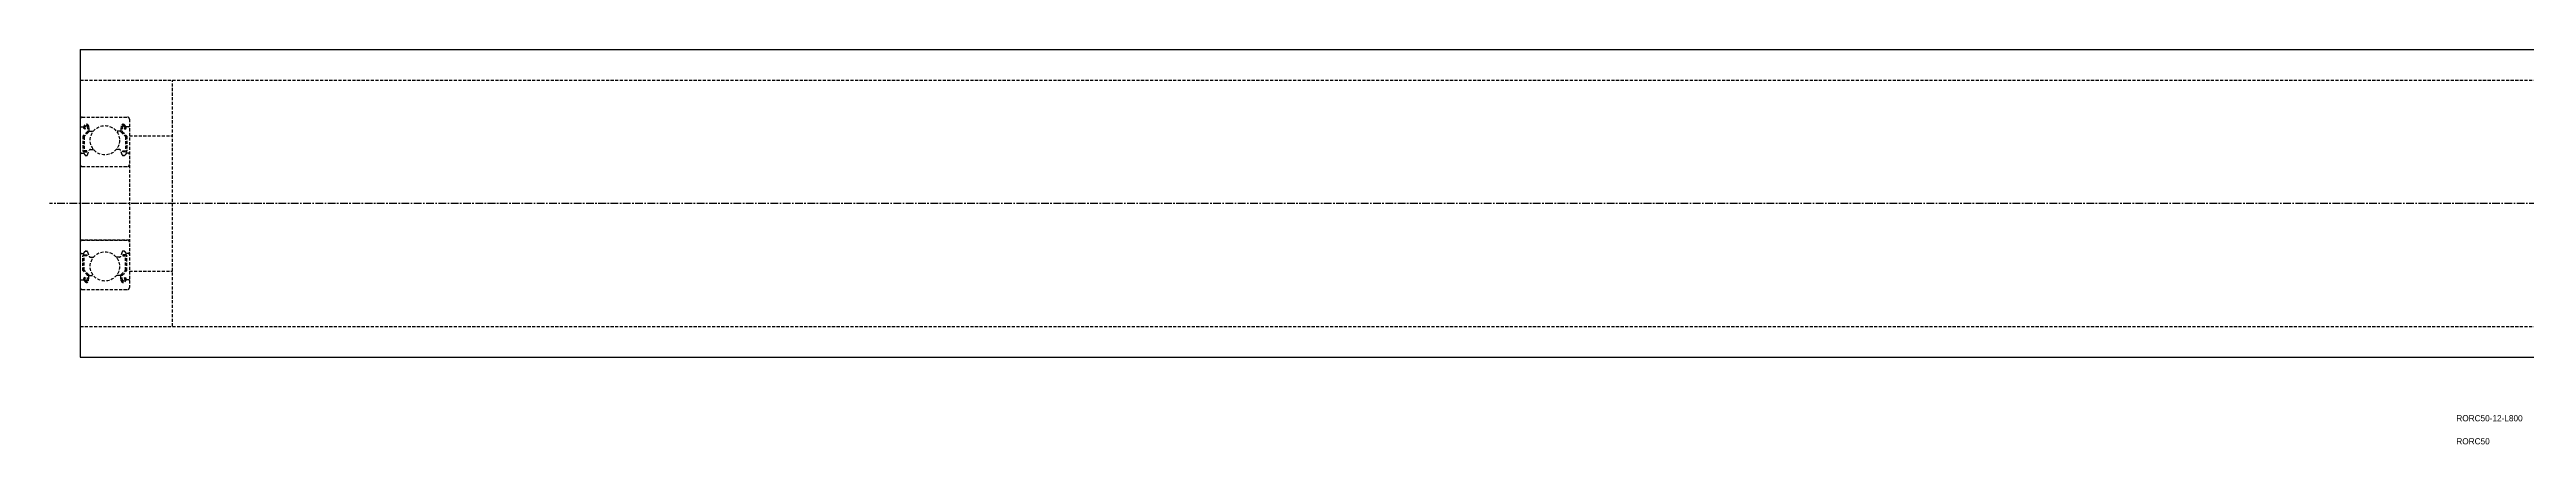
# Model space of a CAD drawing. Extents: x -360 to 519, y -21 to 50.
# Drawn here: x -359.7 to 43.2, y -20.6 to 43.5 of the extents above; entities that cross this region are included whole.
import ezdxf

# ---------------------------------------------------------------- set-up
doc = ezdxf.new("R2010")
doc.units = 0
doc.linetypes.add('CENTER', pattern=[2, 1.25, -0.25, 0.25, -0.25])
doc.linetypes.add('DASHED', pattern=[0.75, 0.5, -0.25])
doc.layers.get('0').update_dxf_attribs({"linetype": 'CONTINUOUS'})
doc.layers.add('CENTER', color=1, linetype='CENTER')

msp = doc.modelspace()

# ---------------------------------------------------------------- linework, layer by layer
at = {"color": 7, "linetype": 'CONTINUOUS'}
for p, q in [((-354.67, 43.55), (445.33, 43.55)), ((-354.67, 43.55), (-354.67, -6.45)), ((-354.67, -6.45), (445.33, -6.45))]:
    msp.add_line(p, q, dxfattribs=at)
at = {"color": 3, "linetype": 'DASHED'}
for p, q in [((-354.67, 38.55), (445.33, 38.55)), ((-339.67, -1.45), (-339.67, 38.55)), ((-354.67, 32.25), (-354.67, 4.85)), ((-354.37, 32.55), (-346.97, 32.55)), ((-346.67, 32.25), (-346.67, 4.85)), ((-354.57, 31), (-354.11, 31)), ((-353.49, 30.23), (-354.24, 29.48)), ((-354.24, 29.48), (-354.24, 27.1)), ((-354.11, 31), (-353.86, 31.3)), ((-353.93, 30.59), (-354.08, 30.72)), ((-353.29, 30.15), (-354.04, 29.4)), ((-354.04, 29.4), (-354.04, 27.1)), ((-353.96, 30.87), (-353.71, 31.17)), ((-353.8, 30.74), (-353.96, 30.87)), ((-353.93, 30.59), (-353.8, 30.74)), ((-353.53, 31.11), (-353.49, 30.23)), ((-353.33, 31.13), (-353.27, 30.39)), ((-353.29, 30.62), (-353.29, 30.15)), ((-353.17, 30.3), (-352.52, 30.3)), ((-348.17, 30.3), (-348.82, 30.3)), ((-348.01, 31.13), (-348.07, 30.39)), ((-348.05, 30.62), (-348.05, 30.15)), ((-348.05, 30.15), (-347.3, 29.4)), ((-347.81, 31.11), (-347.85, 30.23)), ((-347.85, 30.23), (-347.1, 29.48)), ((-347.38, 30.87), (-347.63, 31.17)), ((-347.54, 30.74), (-347.38, 30.87)), ((-347.41, 30.59), (-347.54, 30.74)), ((-347.23, 31), (-347.48, 31.3)), ((-347.41, 30.59), (-347.25, 30.72)), ((-347.3, 29.4), (-347.3, 27.1)), ((-346.77, 31), (-347.23, 31)), ((-347.1, 29.48), (-347.1, 27.1)), ((-346.67, 29.55), (-339.67, 29.55)), ((-354.47, 26.7), (-354.17, 26.7)), ((-354.37, 24.55), (-346.97, 24.55)), ((-354.17, 26.7), (-353.89, 26.37)), ((-353.59, 27.1), (-354.04, 27.1)), ((-354.04, 26.9), (-353.59, 26.9)), ((-353.74, 26.3), (-353.68, 26.3)), ((-353.59, 26.9), (-353.59, 27.1)), ((-353.49, 26.43), (-353.22, 27.17)), ((-353.03, 27.3), (-352.52, 27.3)), ((-348.31, 27.3), (-348.82, 27.3)), ((-347.85, 26.43), (-348.12, 27.17)), ((-347.75, 27.1), (-347.3, 27.1)), ((-347.75, 26.9), (-347.75, 27.1)), ((-347.3, 26.9), (-347.75, 26.9)), ((-347.6, 26.3), (-347.66, 26.3)), ((-347.17, 26.7), (-347.45, 26.37)), ((-346.87, 26.7), (-347.17, 26.7)), ((-346.67, 12.55), (-354.67, 12.55)), ((-354.37, 12.55), (-346.97, 12.55)), ((-354.47, 10.4), (-354.17, 10.4)), ((-354.24, 7.62), (-354.24, 10)), ((-354.17, 10.4), (-353.89, 10.73)), ((-354.04, 10.2), (-353.59, 10.2)), ((-354.04, 7.7), (-354.04, 10)), ((-353.59, 10), (-354.04, 10)), ((-353.74, 10.8), (-353.68, 10.8)), ((-353.59, 10.2), (-353.59, 10)), ((-353.49, 10.67), (-353.22, 9.93)), ((-353.03, 9.8), (-352.52, 9.8)), ((-352.9, 9.8), (-352.9, 9.8)), ((-352.78, 9.8), (-352.78, 9.8)), ((-348.31, 9.8), (-348.82, 9.8)), ((-347.85, 10.67), (-348.12, 9.93)), ((-347.75, 10.2), (-347.75, 10)), ((-347.3, 10.2), (-347.75, 10.2)), ((-347.75, 10), (-347.3, 10)), ((-347.6, 10.8), (-347.66, 10.8)), ((-347.17, 10.4), (-347.45, 10.73)), ((-347.3, 7.7), (-347.3, 10)), ((-346.87, 10.4), (-347.17, 10.4)), ((-347.1, 7.62), (-347.1, 10)), ((-354.57, 6.1), (-354.11, 6.1)), ((-354.37, 4.55), (-346.97, 4.55)), ((-353.49, 6.87), (-354.24, 7.62)), ((-354.11, 6.1), (-353.86, 5.8)), ((-353.93, 6.51), (-354.08, 6.38)), ((-353.29, 6.95), (-354.04, 7.7)), ((-353.8, 6.36), (-353.96, 6.23)), ((-353.96, 6.23), (-353.71, 5.93)), ((-353.93, 6.51), (-353.8, 6.36)), ((-353.53, 5.99), (-353.49, 6.87)), ((-353.33, 5.97), (-353.27, 6.71)), ((-353.29, 6.48), (-353.29, 6.95)), ((-353.17, 6.8), (-352.52, 6.8)), ((-348.17, 6.8), (-348.82, 6.8)), ((-348.01, 5.97), (-348.07, 6.71)), ((-348.05, 6.95), (-347.3, 7.7)), ((-348.05, 6.48), (-348.05, 6.95)), ((-347.85, 6.87), (-347.1, 7.62)), ((-347.81, 5.99), (-347.85, 6.87)), ((-347.38, 6.23), (-347.63, 5.93)), ((-347.41, 6.51), (-347.54, 6.36)), ((-347.54, 6.36), (-347.38, 6.23)), ((-347.23, 6.1), (-347.48, 5.8)), ((-347.41, 6.51), (-347.25, 6.38)), ((-346.77, 6.1), (-347.23, 6.1)), ((-346.67, 7.55), (-339.67, 7.55)), ((-354.67, -1.45), (445.33, -1.45))]:
    msp.add_line(p, q, dxfattribs=at)
for centre in [(-350.67, 28.8), (-350.67, 8.3)]:
    msp.add_circle(centre, 2.38, dxfattribs=at)
for centre, radius, start, end in [((-354.37, 32.25), 0.3, 90, 180), ((-346.97, 32.25), 0.3, 0, 90), ((-354.57, 31.1), 0.1, 180, 270), ((-353.96, 30.87), 0.2, 140.002, 230.0863), ((-353.63, 31.1), 0.3, 4.9968, 140.002), ((-353.63, 31.1), 0.1, 2.8198, 140.0022), ((-353.17, 30.4), 0.1, 184.9968, 269.9991), ((-348.17, 30.4), 0.1, 270.0009, 355.0032), ((-347.71, 31.1), 0.3, 39.998, 175.0032), ((-347.71, 31.1), 0.1, 39.9978, 177.1802), ((-347.38, 30.87), 0.2, 309.9137, 39.998), ((-346.77, 31.1), 0.1, 270, 0), ((-354.47, 26.5), 0.2, 90, 180), ((-354.37, 24.85), 0.3, 180, 270), ((-354.04, 27.1), 0.2, 180, 270), ((-353.74, 26.5), 0.2, 219.9952, 270), ((-353.68, 26.5), 0.2, 270, 339.9916), ((-353.03, 27.1), 0.2, 90, 159.9916), ((-348.31, 27.1), 0.2, 20.0084, 90), ((-347.66, 26.5), 0.2, 200.0084, 270), ((-347.6, 26.5), 0.2, 270, 320.0048), ((-347.3, 27.1), 0.2, 270, 0), ((-346.97, 24.85), 0.3, 270, 0), ((-346.87, 26.5), 0.2, 0, 90), ((-354.37, 12.25), 0.3, 90, 180), ((-346.97, 12.25), 0.3, 0, 90), ((-354.47, 10.6), 0.2, 180, 270), ((-354.04, 10), 0.2, 90, 180), ((-353.74, 10.6), 0.2, 90, 140.0048), ((-353.68, 10.6), 0.2, 20.0084, 90), ((-353.03, 10), 0.2, 200.0084, 270), ((-348.31, 10), 0.2, 270, 339.9916), ((-347.66, 10.6), 0.2, 90, 159.9916), ((-347.6, 10.6), 0.2, 39.9952, 90), ((-347.3, 10), 0.2, 0, 90), ((-346.87, 10.6), 0.2, 270, 0), ((-354.57, 6), 0.1, 90, 180), ((-354.37, 4.85), 0.3, 180, 270), ((-353.96, 6.23), 0.2, 129.9137, 219.998), ((-353.63, 5.99), 0.3, 219.998, 355.0032), ((-353.63, 5.99), 0.1, 219.9978, 357.1802), ((-353.17, 6.7), 0.1, 90.0009, 175.0032), ((-348.17, 6.7), 0.1, 4.9968, 89.9991), ((-347.71, 5.99), 0.3, 184.9968, 320.002), ((-347.71, 5.99), 0.1, 182.8198, 320.0022), ((-347.38, 6.23), 0.2, 320.002, 50.0863), ((-346.97, 4.85), 0.3, 270, 0), ((-346.77, 6), 0.1, 0, 90)]:
    msp.add_arc(centre, radius, start, end, dxfattribs=at)
at = {"layer": 'CENTER', "color": 1, "linetype": 'CENTER'}
msp.add_line((446.83, 18.55), (-359.67, 18.55), dxfattribs=at)

# ---------------------------------------------------------------- texts
at = {"color": 7, "linetype": 'CONTINUOUS'}
for s, p in [('RORC50-12-L800', (31.75, -16.88)), ('RORC50', (31.75, -20.63))]:
    msp.add_text(s, height=1, dxfattribs=at).set_placement(p)

doc.saveas('drawing.dxf')
